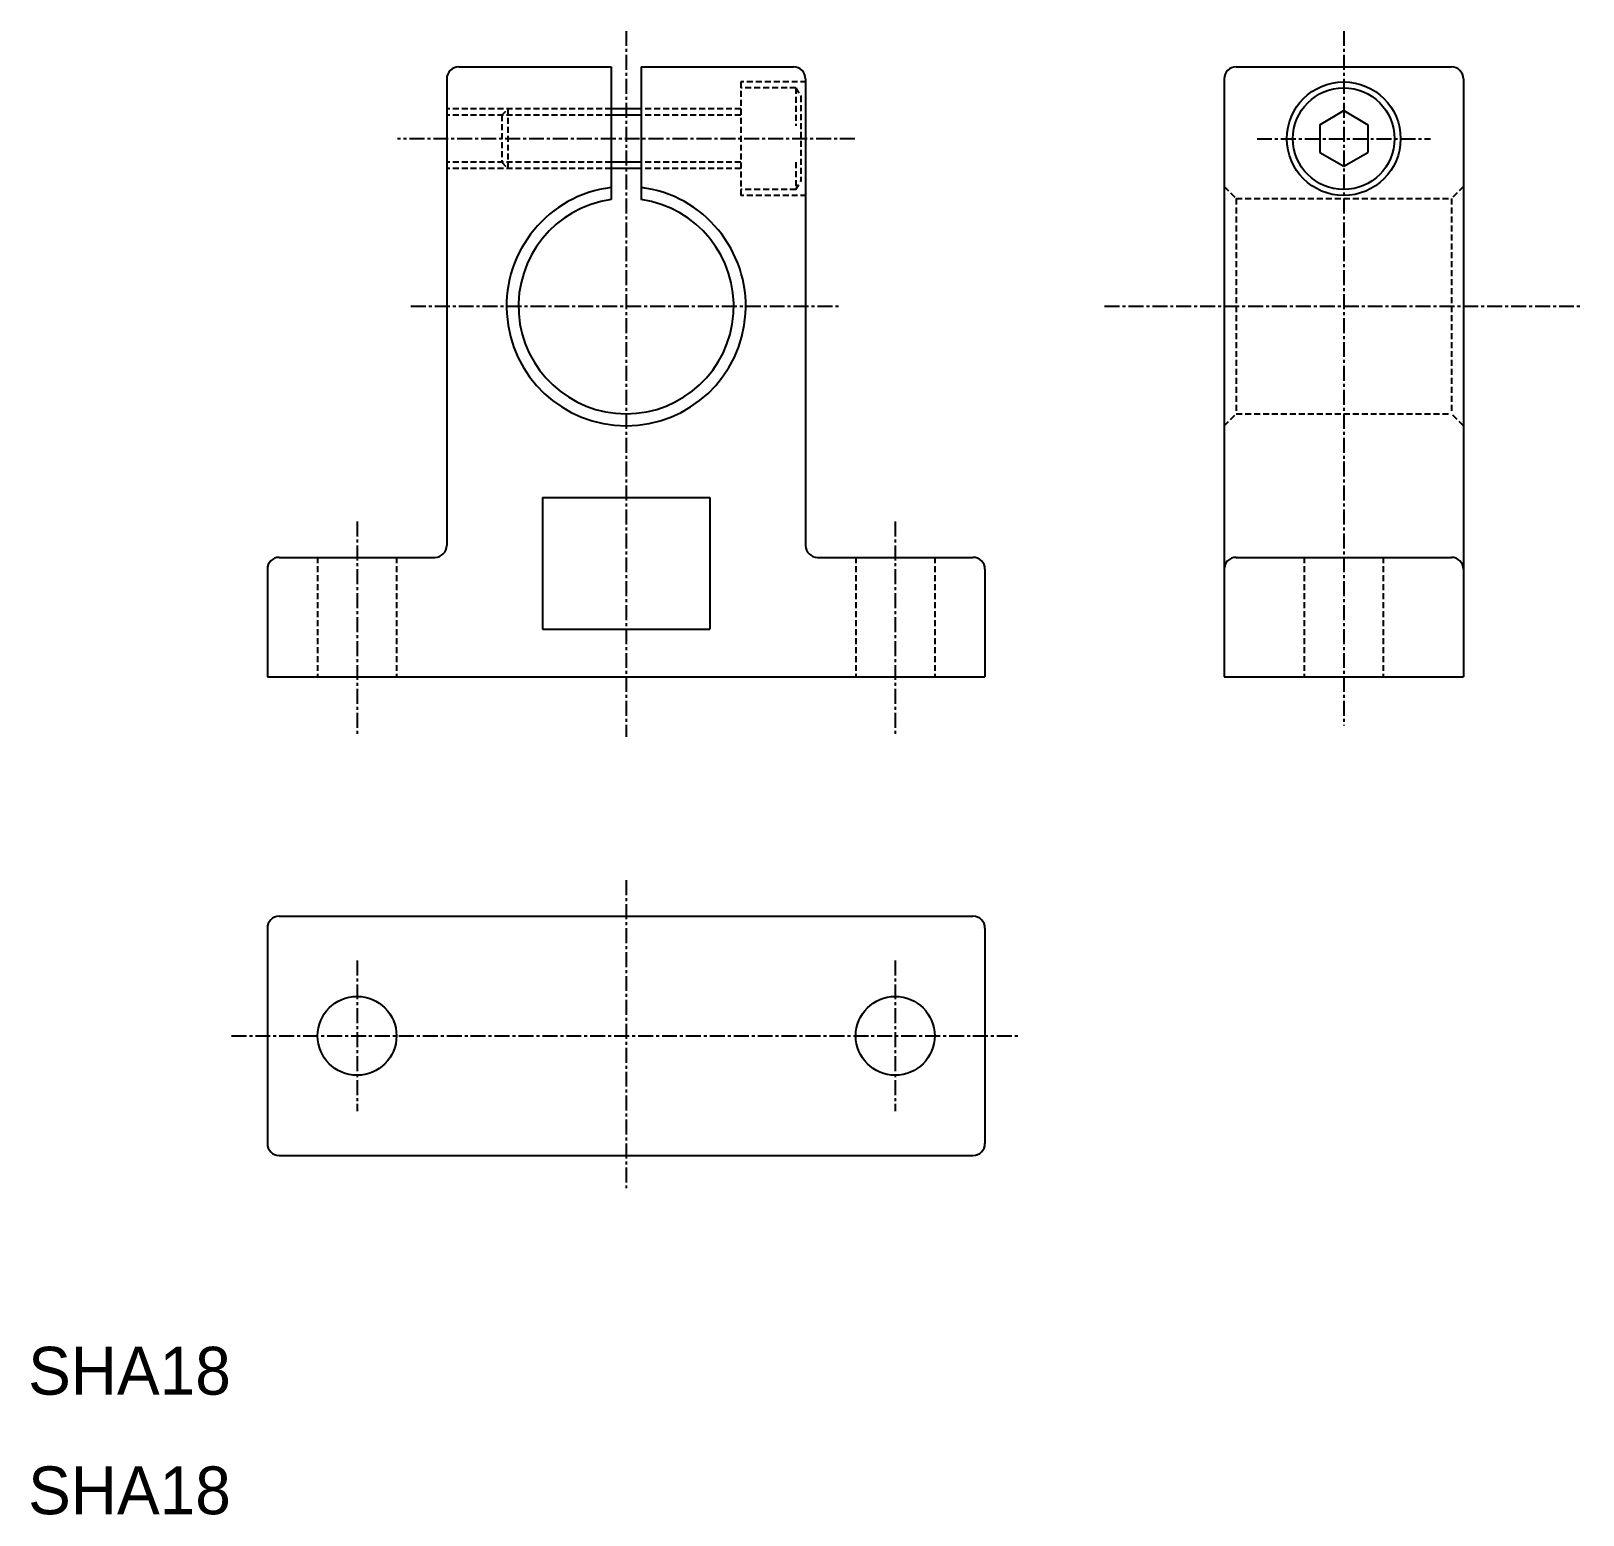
# Model space of a CAD drawing. Extents: x 10 to 140, y 10 to 134.
import ezdxf

# ---------------------------------------------------------------- set-up
doc = ezdxf.new("R2010")
doc.units = 0
doc.linetypes.add('CENTER', pattern=[2, 1.25, -0.25, 0.25, -0.25])
doc.linetypes.add('DASHED', pattern=[0.75, 0.5, -0.25])
doc.layers.get('0').update_dxf_attribs({"linetype": 'CONTINUOUS'})
doc.layers.add('CENTER', color=1, linetype='CENTER')

msp = doc.modelspace()

# ---------------------------------------------------------------- linework, layer by layer
at = {"color": 7, "linetype": 'CONTINUOUS'}
for p, q in [((45, 130), (45, 91)), ((46, 131), (58.75, 131)), ((58.75, 131), (58.75, 119.91)), ((61.25, 131), (74, 131)), ((61.25, 131), (61.25, 119.91)), ((75, 130), (75, 91)), ((110, 130), (110, 80)), ((111, 131), (129, 131)), ((130, 130), (130, 80)), ((118, 126.15), (120, 127.35)), ((120, 127.35), (122, 126.15)), ((118, 126.15), (118, 123.85)), ((122, 126.15), (122, 123.85)), ((118, 123.85), (120, 122.69)), ((120, 122.69), (122, 123.85)), ((53, 95), (67, 95)), ((53, 95), (53, 84)), ((67, 95), (67, 84)), ((31, 90), (44, 90)), ((76, 90), (89, 90)), ((111, 90), (129, 90)), ((30, 89), (30, 80)), ((90, 89), (90, 80)), ((53, 84), (67, 84)), ((30, 80), (90, 80)), ((110, 80), (130, 80)), ((31, 60), (89, 60)), ((30, 59), (30, 41)), ((90, 59), (90, 41)), ((31, 40), (89, 40))]:
    msp.add_line(p, q, dxfattribs=at)
at = {"color": 3, "linetype": 'DASHED'}
for p, q in [((69.6, 129.75), (69.6, 120.25)), ((75.09, 129.75), (69.6, 129.75)), ((74.2, 129.25), (69.6, 129.25)), ((74.2, 129.25), (74.6, 128.56)), ((74.2, 129.25), (74.2, 126.07)), ((74.6, 128.56), (74.6, 121.44)), ((58.75, 127.5), (45, 127.5)), ((49.6, 126.96), (50.14, 127.5)), ((50.14, 122.5), (50.14, 127.5)), ((69.6, 127.5), (61.25, 127.5)), ((58.75, 126.96), (45, 126.96)), ((49.6, 126.96), (49.6, 123.04)), ((69.6, 126.96), (61.25, 126.96)), ((58.75, 123.04), (45, 123.04)), ((58.75, 122.5), (45, 122.5)), ((49.6, 123.04), (50.14, 122.5)), ((69.6, 123.04), (61.25, 123.04)), ((69.6, 122.5), (61.25, 122.5)), ((74.2, 123.03), (74.2, 120.75)), ((74.2, 120.75), (69.6, 120.75)), ((74.2, 120.75), (74.6, 121.44)), ((110, 121), (111, 120)), ((130, 121), (129, 120)), ((75.09, 120.25), (69.6, 120.25)), ((111, 120), (111, 102)), ((111, 120), (129, 120)), ((129, 120), (129, 102)), ((110, 101), (111, 102)), ((111, 102), (129, 102)), ((130, 101), (129, 102)), ((34.2, 90), (34.2, 80)), ((40.8, 90), (40.8, 80)), ((79.2, 90), (79.2, 80)), ((85.8, 90), (85.8, 80)), ((116.7, 90), (116.7, 80)), ((123.3, 90), (123.3, 80))]:
    msp.add_line(p, q, dxfattribs=at)
at = {"color": 3, "linetype": 'CONTINUOUS'}
for p, q in [((61.25, 127.5), (58.75, 127.5)), ((61.25, 126.96), (58.75, 126.96)), ((61.25, 123.04), (58.75, 123.04)), ((61.25, 122.5), (58.75, 122.5))]:
    msp.add_line(p, q, dxfattribs=at)
at = {"color": 7, "linetype": 'CONTINUOUS'}
for centre, radius in [((120, 125), 4.75), ((120, 125), 4.25), ((37.5, 50), 3.3), ((82.5, 50), 3.3)]:
    msp.add_circle(centre, radius, dxfattribs=at)
for centre, radius, start, end in [((46, 130), 1, 90, 180), ((74, 130), 1, 0, 90), ((111, 130), 1, 90, 180), ((129, 130), 1, 0, 90), ((60, 111), 10, 97.1808, 82.8193), ((60, 111), 9, 97.9836, 82.0164), ((44, 91), 1, 270, 0), ((76, 91), 1, 180, 270), ((31, 89), 1, 90, 180), ((89, 89), 1, 0, 90), ((111, 89), 1, 90, 180), ((129, 89), 1, 0, 90), ((31, 59), 1, 90, 180), ((89, 59), 1, 0, 90), ((31, 41), 1, 180, 270), ((89, 41), 1, 270, 0)]:
    msp.add_arc(centre, radius, start, end, dxfattribs=at)
at = {"layer": 'CENTER', "color": 1, "linetype": 'CENTER'}
for p, q in [((60, 134), (60, 75)), ((120, 134), (120, 75.94)), ((79.13, 125), (40.87, 125)), ((112.75, 125), (127.25, 125)), ((42, 111), (78, 111)), ((100, 111), (140, 111)), ((37.5, 93), (37.5, 75)), ((82.5, 93), (82.5, 75)), ((60, 63), (60, 37)), ((37.5, 56.3), (37.5, 43.7)), ((82.5, 56.3), (82.5, 43.7)), ((27, 50), (93, 50))]:
    msp.add_line(p, q, dxfattribs=at)

# ---------------------------------------------------------------- texts
at = {"color": 7, "linetype": 'CONTINUOUS'}
for p in [(10, 20), (10, 10)]:
    msp.add_text('SHA18', height=4, dxfattribs=at).set_placement(p)

doc.saveas('drawing.dxf')
